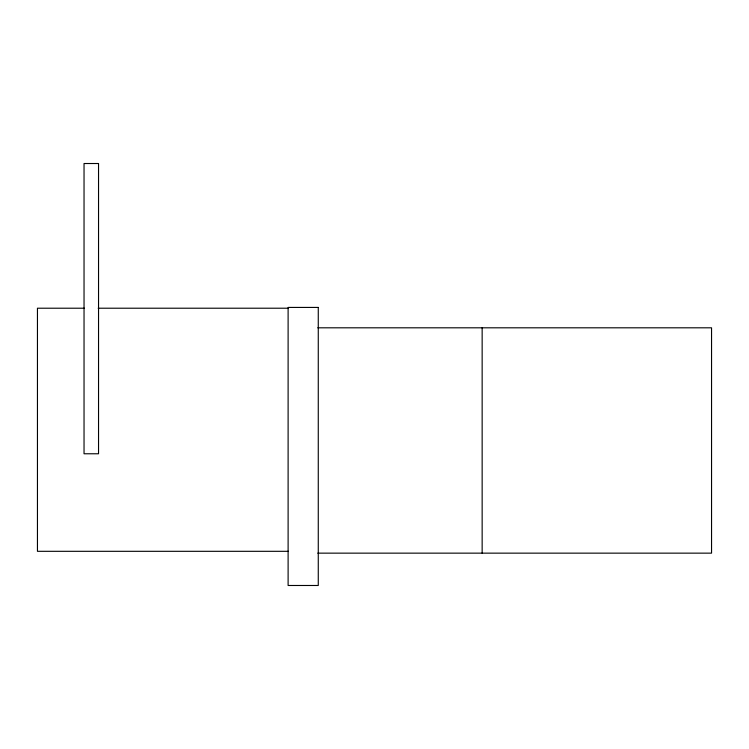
<?xml version="1.0" encoding="UTF-8"?>
<svg xmlns="http://www.w3.org/2000/svg" width="749" height="749" viewBox="0 0 749 749"><rect width="100%" height="100%" fill="white"/><g stroke="black" fill="none" stroke-linecap="round" stroke-linejoin="round"><path stroke-width="1.12" d="M84.422 308.214L37.45 308.214L37.45 551.311L288.365 551.311M98.175 308.214L288.365 308.214M317.773 327.809L711.55 327.809L711.55 553.146L317.773 553.146M482.15 327.809L482.15 553.146M98.54 163.516L84.038 163.516L84.038 453.772L98.54 453.772L98.54 163.516M318.269 307.427L288.112 307.427L288.112 585.484L318.269 585.484L318.269 307.427"/></g></svg>
